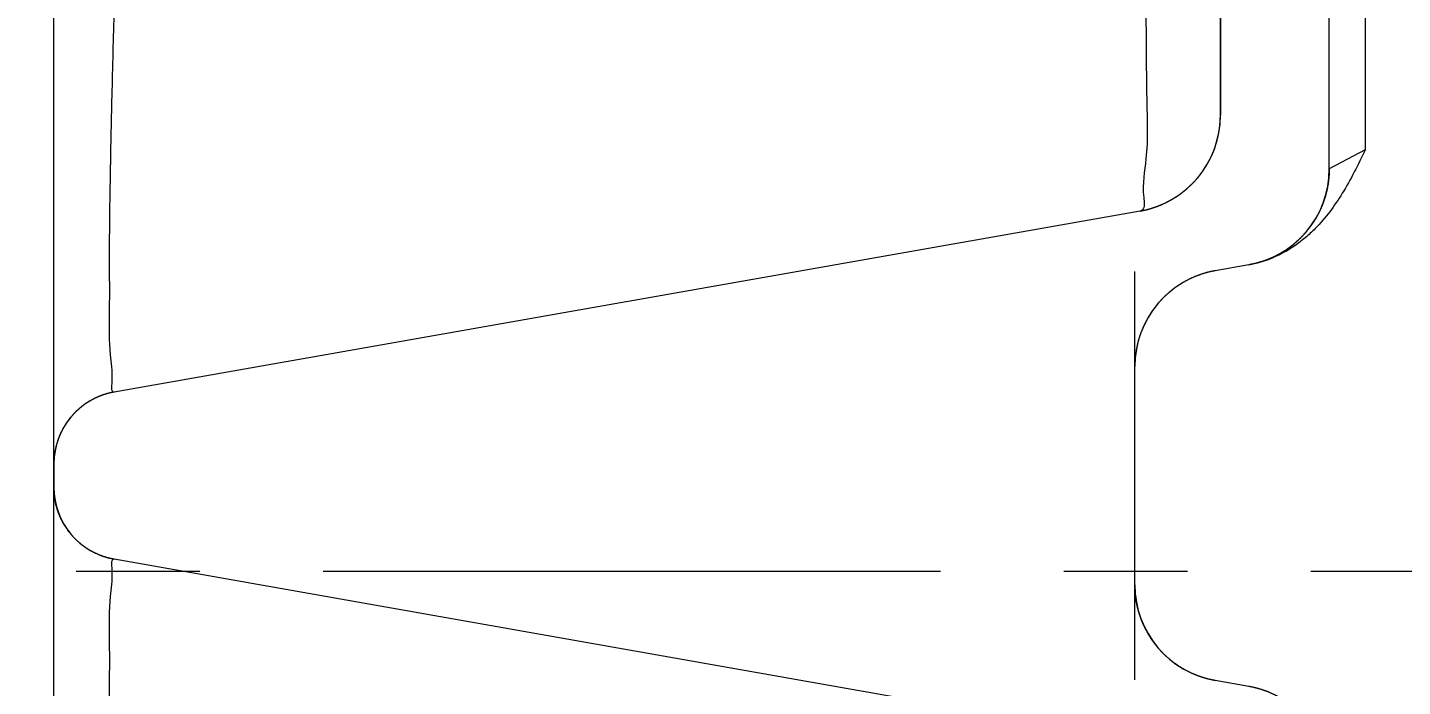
# Model space of a CAD drawing. Header units: millimetres. Extents: x 5536 to 6151, y 463 to 893.
# Drawn here: x 5579.59 to 5593.74, y 643.29 to 650.07 of the extents above; entities that cross this region are included whole.
import ezdxf

# ---------------------------------------------------------------- set-up
doc = ezdxf.new("R2010")
doc.units = ezdxf.units.MM
doc.header["$LTSCALE"] = 0.2
doc.linetypes.add('CENTER', pattern=[50.8, 31.75, -6.35, 6.35, -6.35])
doc.layers.get('0').update_dxf_attribs({"lineweight": 18})
doc.layers.add('poumianxian', color=2, linetype='Continuous', lineweight=18)
doc.layers.add('图层1', color=1, linetype='CENTER', lineweight=18)
doc.styles.add('標準', font='', dxfattribs={"width": 0.667})
doc.styles.get('標準').set_extended_font_data('pmingliu')
doc.dimstyles.new('11111111111', dxfattribs={"dimtxt": 4.5, "dimasz": 4.5, "dimexe": 1.25, "dimexo": 0.625, "dimtad": 1, "dimtoh": 1, "dimdsep": 46, "dimtxsty": '標準', "dimblk": '_CAXARROW', "dimcen": 0, "dimdle": 9, "dimclrd": 6, "dimclre": 6, "dimclrt": 2, "dimadec": 0, "dimazin": 0, "dimtfac": 0.707107, "dimtofl": 0, "dimtmove": 2, "dimatfit": 3, "dimfxl": 0, "dimfrac": 2, "dimtolj": 1, "dimarcsym": 0})

# ---------------------------------------------------------------- blocks, each defined once
blk = doc.blocks.new('*X35')
at = {"layer": 'poumianxian'}
for points in [[(5572.05, 738.488), (5573.55, 738.488), (5572.8, 742.988)], [(5572.05, 648.974), (5573.55, 648.974), (5572.8, 644.474)]]:
    blk.add_hatch(color=6, dxfattribs=at).paths.add_polyline_path(points, flags=0)
at = {"layer": 'poumianxian', "color": 6, "lineweight": -2}
for p, q in [((5585.032, 742.988), (5571.55, 742.988)), ((5572.8, 738.488), (5572.8, 648.974)), ((5572.424, 644.474), (5574.05, 644.474))]:
    blk.add_line(p, q, dxfattribs=at)
at = {"layer": 'poumianxian', "color": 2, "insert": (5569.532, 693.731), "char_height": 4.5, "width": 49.6328, "attachment_point": 5, "rotation": 90, "style": '標準'}
blk.add_mtext('\\T1.004;98.51%%P0.3', dxfattribs=at)
blk = doc.blocks.new('_CAXARROW')
blk.add_hatch(color=0).paths.add_polyline_path([(0, 0), (-1, 0.125), (-1, -0.125)], flags=0)

msp = doc.modelspace()

# ---------------------------------------------------------------- linework, layer by layer
for p, q in [((5579.863, 645.581), (5579.863, 721.361)), ((5592.983, 648.613), (5592.983, 656.19)), ((5591.863, 649.165), (5591.863, 652.584)), ((5591.863, 652.584), (5591.863, 649.165)), ((5591.863, 649.165), (5591.863, 652.584)), ((5592.983, 648.613), (5592.983, 652.527)), ((5593.353, 652.6), (5593.353, 648.809)), ((5593.353, 648.809), (5592.983, 648.613)), ((5591.036, 648.181), (5580.482, 646.32)), ((5591.036, 648.181), (5580.482, 646.32)), ((5592.156, 647.628), (5591.809, 647.567)), ((5592.156, 647.628), (5591.809, 647.567)), ((5590.983, 643.362), (5590.983, 647.558)), ((5590.983, 644.339), (5590.983, 646.582)), ((5579.863, 645.34), (5579.863, 645.581)), ((5579.863, 645.581), (5579.863, 645.34)), ((5579.863, 570.096), (5579.863, 645.34)), ((5591.036, 642.74), (5580.482, 644.601)), ((5591.036, 642.74), (5580.482, 644.601)), ((5592.156, 643.293), (5591.809, 643.354)), ((5592.156, 643.293), (5591.809, 643.354))]:
    msp.add_line(p, q)
for centre, radius, start, end in [((5590.863, 649.165), 1, 280, 360), ((5590.863, 649.165), 1, 280, 360), ((5591.983, 648.613), 1, 280, 360), ((5591.983, 646.582), 1, 100.0002, 180), ((5580.613, 645.581), 0.75, 100, 180), ((5580.613, 645.581), 0.75, 100, 180), ((5580.613, 645.34), 0.75, 180, 260), ((5580.613, 645.34), 0.75, 179.9911, 259.9985), ((5591.983, 644.339), 1, 179.9997, 259.9999)]:
    msp.add_arc(centre, radius, start, end)
for points, knots in [([(5591.036, 652.12), (5591.051, 651.779), (5591.074, 651.123), (5591.101, 650.193), (5591.098, 649.407), (5591.124, 648.781), (5591.049, 648.428), (5591.089, 648.22), (5591.057, 648.191)], [0, 0, 0, 0, 21923.670356, 42198.634261, 59533.574441, 72861.440939, 81342.282457, 84163.38368, 84163.38368, 84163.38368, 84163.38368]), ([(5580.482, 650.259), (5580.473, 649.961), (5580.457, 649.383), (5580.441, 648.559), (5580.429, 647.82), (5580.436, 647.23), (5580.425, 646.73), (5580.47, 646.528), (5580.45, 646.314), (5580.482, 646.32)], [0, 0, 0, 0, 22027.86725, 42672.180124, 60968.735327, 76157.662037, 87559.895249, 94664.963089, 97067.768588, 97067.768588, 97067.768588, 97067.768588]), ([(5591.036, 648.181), (5591.04, 648.181), (5591.046, 648.182), (5591.056, 648.184), (5591.066, 648.186), (5591.076, 648.188), (5591.086, 648.191), (5591.096, 648.193), (5591.106, 648.195), (5591.116, 648.198), (5591.126, 648.201), (5591.136, 648.203), (5591.146, 648.206), (5591.156, 648.209), (5591.166, 648.213), (5591.176, 648.216), (5591.186, 648.219), (5591.196, 648.223), (5591.206, 648.226), (5591.216, 648.23), (5591.226, 648.234), (5591.236, 648.238), (5591.246, 648.242), (5591.256, 648.246), (5591.265, 648.25), (5591.275, 648.255), (5591.285, 648.259), (5591.295, 648.264), (5591.305, 648.268), (5591.314, 648.273), (5591.324, 648.278), (5591.334, 648.283), (5591.344, 648.289), (5591.353, 648.294), (5591.363, 648.299), (5591.372, 648.305), (5591.382, 648.311), (5591.391, 648.317), (5591.401, 648.322), (5591.41, 648.328), (5591.419, 648.335), (5591.428, 648.341), (5591.438, 648.347), (5591.447, 648.354), (5591.456, 648.36), (5591.465, 648.367), (5591.474, 648.374), (5591.483, 648.381), (5591.491, 648.388), (5591.5, 648.395), (5591.509, 648.402), (5591.517, 648.41), (5591.526, 648.417), (5591.534, 648.425), (5591.543, 648.432), (5591.551, 648.44), (5591.559, 648.448), (5591.567, 648.456), (5591.575, 648.464), (5591.583, 648.472), (5591.591, 648.48), (5591.599, 648.488), (5591.606, 648.497), (5591.614, 648.505), (5591.621, 648.514), (5591.629, 648.523), (5591.636, 648.531), (5591.643, 648.54), (5591.65, 648.549), (5591.657, 648.558), (5591.664, 648.567), (5591.671, 648.576), (5591.677, 648.586), (5591.684, 648.595), (5591.69, 648.604), (5591.697, 648.614), (5591.703, 648.623), (5591.709, 648.633), (5591.715, 648.642), (5591.721, 648.652), (5591.727, 648.662), (5591.732, 648.671), (5591.738, 648.681), (5591.743, 648.691), (5591.748, 648.701), (5591.754, 648.711), (5591.759, 648.721), (5591.763, 648.731), (5591.768, 648.741), (5591.773, 648.751), (5591.778, 648.762), (5591.782, 648.772), (5591.786, 648.782), (5591.79, 648.792), (5591.795, 648.803), (5591.799, 648.813), (5591.802, 648.823), (5591.806, 648.834), (5591.81, 648.844), (5591.813, 648.855), (5591.816, 648.865), (5591.82, 648.875), (5591.823, 648.886), (5591.826, 648.896), (5591.829, 648.907), (5591.831, 648.917), (5591.834, 648.928), (5591.837, 648.938), (5591.839, 648.949), (5591.841, 648.959), (5591.843, 648.97), (5591.845, 648.98), (5591.847, 648.991), (5591.849, 649.001), (5591.851, 649.011), (5591.852, 649.022), (5591.854, 649.032), (5591.855, 649.043), (5591.856, 649.053), (5591.857, 649.063), (5591.858, 649.074), (5591.859, 649.084), (5591.86, 649.094), (5591.861, 649.105), (5591.861, 649.115), (5591.862, 649.125), (5591.862, 649.135), (5591.862, 649.145), (5591.863, 649.155), (5591.863, 649.162), (5591.863, 649.165)], [0, 0, 0, 0, 11845.726758, 23734.310967, 35665.376299, 47638.535027, 59653.387724, 71709.523667, 83806.52057, 95943.944667, 108121.35075, 120338.282093, 132594.270401, 144888.836175, 157221.488046, 169591.723602, 181999.028975, 194442.878988, 206922.737041, 219438.055609, 231988.275711, 244572.827571, 257191.130447, 269842.592557, 282526.611384, 295242.573926, 307989.856306, 320767.824612, 333575.834419, 346413.231171, 359279.350408, 372173.517753, 385095.049082, 398043.250973, 411017.420478, 424016.84574, 437040.805783, 450088.570928, 463159.403165, 476252.556062, 489367.274891, 502502.797438, 515658.353732, 528833.166381, 542026.451003, 555237.41649, 568465.264885, 581709.192083, 594968.387807, 608242.036401, 621529.316347, 634829.401165, 648141.459472, 661464.655317, 674798.148647, 688141.095216, 701492.647389, 714851.953868, 728218.160887, 741590.41157, 754967.84693, 768349.605981, 781734.825957, 795122.642727, 808512.19138, 821902.606112, 835293.02081, 848682.569439, 862070.386335, 875455.606304, 888837.365212, 902214.800614, 915587.051389, 928953.258348, 942312.564941, 955664.116999, 969007.063576, 982340.556877, 995663.752829, 1008975.81105, 1022275.895893, 1035563.175833, 1048836.824357, 1062096.020208, 1075339.947399, 1088567.795705, 1101778.76119, 1114972.045794, 1128146.858532, 1141302.414769, 1154437.937309, 1167552.656186, 1180645.809044, 1193716.64132, 1206764.406518, 1219788.366567, 1232787.791714, 1245761.961284, 1258710.163191, 1271631.694524, 1284525.861829, 1297391.98103, 1310229.37783, 1323037.387578, 1335815.355921, 1348562.638309, 1361278.600888, 1373962.619675, 1386614.081772, 1399232.384659, 1411816.936583, 1424367.156668, 1436882.475142, 1449362.333278, 1461806.183246, 1474213.488567, 1486583.724201, 1498916.37607, 1511210.94177, 1523466.930136, 1535683.861542, 1547861.267629, 1559998.691731, 1572095.688595, 1584151.824527, 1596166.677146, 1608139.835897, 1620070.901336, 1631959.48557, 1643805.212196, 1643805.212196, 1643805.212196, 1643805.212196]), ([(5592.983, 648.613), (5592.983, 648.61), (5592.983, 648.603), (5592.982, 648.593), (5592.982, 648.583), (5592.982, 648.572), (5592.981, 648.562), (5592.981, 648.552), (5592.98, 648.542), (5592.979, 648.532), (5592.978, 648.521), (5592.977, 648.511), (5592.976, 648.501), (5592.975, 648.49), (5592.974, 648.48), (5592.972, 648.469), (5592.971, 648.459), (5592.969, 648.449), (5592.967, 648.438), (5592.965, 648.428), (5592.963, 648.417), (5592.961, 648.407), (5592.959, 648.396), (5592.957, 648.386), (5592.954, 648.375), (5592.951, 648.365), (5592.949, 648.354), (5592.946, 648.344), (5592.943, 648.333), (5592.94, 648.323), (5592.936, 648.312), (5592.933, 648.302), (5592.93, 648.292), (5592.926, 648.281), (5592.922, 648.271), (5592.919, 648.26), (5592.915, 648.25), (5592.91, 648.24), (5592.906, 648.23), (5592.902, 648.219), (5592.898, 648.209), (5592.893, 648.199), (5592.888, 648.189), (5592.883, 648.179), (5592.879, 648.169), (5592.874, 648.159), (5592.868, 648.149), (5592.863, 648.139), (5592.858, 648.129), (5592.852, 648.119), (5592.847, 648.109), (5592.841, 648.099), (5592.835, 648.09), (5592.829, 648.08), (5592.823, 648.071), (5592.817, 648.061), (5592.81, 648.052), (5592.804, 648.042), (5592.797, 648.033), (5592.791, 648.024), (5592.784, 648.015), (5592.777, 648.006), (5592.77, 647.997), (5592.763, 647.988), (5592.756, 647.979), (5592.749, 647.97), (5592.741, 647.961), (5592.734, 647.953), (5592.726, 647.944), (5592.719, 647.936), (5592.711, 647.928), (5592.703, 647.919), (5592.695, 647.911), (5592.687, 647.903), (5592.679, 647.895), (5592.671, 647.887), (5592.663, 647.88), (5592.654, 647.872), (5592.646, 647.864), (5592.637, 647.857), (5592.629, 647.85), (5592.62, 647.842), (5592.611, 647.835), (5592.603, 647.828), (5592.594, 647.821), (5592.585, 647.815), (5592.576, 647.808), (5592.567, 647.801), (5592.558, 647.795), (5592.548, 647.788), (5592.539, 647.782), (5592.53, 647.776), (5592.521, 647.77), (5592.511, 647.764), (5592.502, 647.758), (5592.492, 647.753), (5592.483, 647.747), (5592.473, 647.741), (5592.464, 647.736), (5592.454, 647.731), (5592.444, 647.726), (5592.434, 647.721), (5592.425, 647.716), (5592.415, 647.711), (5592.405, 647.707), (5592.395, 647.702), (5592.385, 647.698), (5592.376, 647.693), (5592.366, 647.689), (5592.356, 647.685), (5592.346, 647.681), (5592.336, 647.677), (5592.326, 647.674), (5592.316, 647.67), (5592.306, 647.667), (5592.296, 647.663), (5592.286, 647.66), (5592.276, 647.657), (5592.266, 647.654), (5592.256, 647.651), (5592.246, 647.648), (5592.236, 647.646), (5592.226, 647.643), (5592.216, 647.641), (5592.206, 647.638), (5592.196, 647.636), (5592.186, 647.634), (5592.176, 647.632), (5592.166, 647.63), (5592.16, 647.629), (5592.156, 647.628)], [0, 0, 0, 0, 11848.96181, 23740.793052, 35675.116865, 47651.545604, 59669.679599, 71729.108181, 83829.408853, 95970.147806, 108150.879781, 120371.147635, 132630.483233, 144928.4067, 157264.426738, 169638.040806, 182048.734685, 194495.983191, 206979.249699, 219497.986231, 232051.633905, 244639.622795, 257261.371865, 269916.2892, 282603.772119, 295323.207553, 308073.971351, 320855.429484, 333666.937224, 346507.840046, 359377.473111, 372275.16194, 385200.222272, 398151.960461, 411129.673403, 424132.648823, 437160.165954, 450211.494517, 463285.896566, 476382.625294, 489500.92593, 502640.035912, 515799.185061, 528977.595971, 542174.48379, 555389.057321, 568620.518284, 581868.062522, 595130.879591, 608408.153279, 621699.062107, 635002.779335, 648318.47321, 661645.307858, 674982.44267, 688329.033336, 701684.231836, 715047.186988, 728417.044389, 741792.947259, 755174.036171, 768559.449769, 781948.325375, 795339.798614, 808733.004063, 822127.075815, 835521.147602, 848914.353072, 862305.826187, 875694.701801, 889080.115542, 902461.204498, 915837.10719, 929206.964653, 942569.919691, 955925.118304, 969271.708964, 982608.843803, 995935.678345, 1009251.372305, 1022555.089508, 1035845.998342, 1049123.272101, 1062386.089042, 1075633.633288, 1088865.094339, 1102079.667872, 1115276.55571, 1128454.966531, 1141614.115737, 1154753.225725, 1167871.526314, 1180968.25508, 1194042.65709, 1207093.98571, 1220121.502726, 1233124.478259, 1246102.191197, 1259053.929312, 1271978.989639, 1284876.678509, 1297746.31161, 1310587.214382, 1323398.722183, 1336180.180278, 1348930.944068, 1361650.379465, 1374337.862423, 1386992.779818, 1399614.528833, 1412202.517659, 1424756.16535, 1437274.901975, 1449758.168401, 1462205.416952, 1474616.110882, 1486989.724872, 1499325.744948, 1511623.668455, 1523883.003995, 1536103.271903, 1548284.003756, 1560424.742704, 1572525.043416, 1584584.472008, 1596602.606081, 1608579.034796, 1620513.35862, 1632405.18972, 1644254.151663, 1644254.151663, 1644254.151663, 1644254.151663]), ([(5593.116, 648.363), (5593.036, 648.233), (5592.917, 648.071), (5592.771, 647.936), (5592.735, 647.905)], [0, 0, 0, 0, 25232.193361, 33068.444098, 33068.444098, 33068.444098, 33068.444098]), ([(5592.735, 647.905), (5592.666, 647.847), (5592.491, 647.725), (5592.287, 647.651), (5592.165, 647.63)], [0, 0, 0, 0, 13931.054876, 33067.121793, 33067.121793, 33067.121793, 33067.121793]), ([(5591.809, 647.567), (5591.806, 647.566), (5591.799, 647.565), (5591.789, 647.563), (5591.779, 647.561), (5591.769, 647.559), (5591.759, 647.557), (5591.749, 647.555), (5591.739, 647.552), (5591.729, 647.55), (5591.719, 647.547), (5591.709, 647.544), (5591.699, 647.541), (5591.689, 647.538), (5591.679, 647.535), (5591.669, 647.532), (5591.659, 647.528), (5591.649, 647.525), (5591.639, 647.521), (5591.63, 647.518), (5591.62, 647.514), (5591.61, 647.51), (5591.6, 647.506), (5591.59, 647.502), (5591.58, 647.497), (5591.57, 647.493), (5591.56, 647.488), (5591.55, 647.484), (5591.541, 647.479), (5591.531, 647.474), (5591.521, 647.469), (5591.511, 647.464), (5591.502, 647.459), (5591.492, 647.454), (5591.483, 647.448), (5591.473, 647.443), (5591.464, 647.437), (5591.454, 647.431), (5591.445, 647.425), (5591.435, 647.419), (5591.426, 647.413), (5591.417, 647.407), (5591.408, 647.4), (5591.399, 647.394), (5591.39, 647.387), (5591.381, 647.381), (5591.372, 647.374), (5591.363, 647.367), (5591.354, 647.36), (5591.345, 647.353), (5591.337, 647.345), (5591.328, 647.338), (5591.319, 647.331), (5591.311, 647.323), (5591.303, 647.315), (5591.294, 647.308), (5591.286, 647.3), (5591.278, 647.292), (5591.27, 647.284), (5591.262, 647.276), (5591.254, 647.267), (5591.247, 647.259), (5591.239, 647.251), (5591.231, 647.242), (5591.224, 647.234), (5591.217, 647.225), (5591.209, 647.216), (5591.202, 647.207), (5591.195, 647.198), (5591.188, 647.189), (5591.181, 647.18), (5591.175, 647.171), (5591.168, 647.162), (5591.161, 647.153), (5591.155, 647.143), (5591.149, 647.134), (5591.142, 647.124), (5591.136, 647.115), (5591.13, 647.105), (5591.125, 647.096), (5591.119, 647.086), (5591.113, 647.076), (5591.108, 647.066), (5591.102, 647.056), (5591.097, 647.046), (5591.092, 647.036), (5591.087, 647.026), (5591.082, 647.016), (5591.077, 647.006), (5591.072, 646.996), (5591.068, 646.986), (5591.063, 646.976), (5591.059, 646.965), (5591.055, 646.955), (5591.051, 646.945), (5591.047, 646.935), (5591.043, 646.924), (5591.039, 646.914), (5591.036, 646.903), (5591.032, 646.893), (5591.029, 646.883), (5591.026, 646.872), (5591.023, 646.862), (5591.02, 646.851), (5591.017, 646.841), (5591.014, 646.83), (5591.011, 646.82), (5591.009, 646.809), (5591.006, 646.799), (5591.004, 646.788), (5591.002, 646.778), (5591, 646.767), (5590.998, 646.757), (5590.996, 646.747), (5590.995, 646.736), (5590.993, 646.726), (5590.992, 646.715), (5590.99, 646.705), (5590.989, 646.694), (5590.988, 646.684), (5590.987, 646.674), (5590.986, 646.664), (5590.985, 646.653), (5590.985, 646.643), (5590.984, 646.633), (5590.983, 646.623), (5590.983, 646.612), (5590.983, 646.602), (5590.983, 646.592), (5590.983, 646.585), (5590.983, 646.582)], [0, 0, 0, 0, 11846.521227, 23735.902897, 35667.768654, 47641.730489, 59657.389142, 71714.333669, 83812.142011, 95950.38026, 108128.603289, 120346.354004, 132603.16453, 144898.554848, 157232.034001, 169603.099438, 182011.237065, 194455.921744, 206936.616847, 219452.774915, 232003.836859, 244589.232972, 257208.38221, 269860.69289, 282545.562532, 295262.378033, 308010.51558, 320789.341003, 333598.209943, 346436.467799, 359303.450066, 372198.482164, 385120.880297, 398069.950667, 411044.990509, 424045.287743, 437070.121404, 450118.761866, 463190.470864, 476284.501922, 489400.100457, 502536.504136, 515692.942846, 528868.639234, 542062.808925, 555274.660576, 568503.396265, 581748.211743, 595008.296956, 608282.835827, 621571.007054, 634871.984013, 648184.935261, 661509.024884, 674843.412509, 688187.254094, 701539.701777, 714899.904535, 728267.008046, 741640.155707, 755018.488482, 768401.145071, 781787.262978, 795175.977773, 808566.424567, 821957.737422, 835349.050393, 848739.49709, 862128.211917, 875514.329831, 888896.986428, 902275.319159, 915648.466846, 929015.570448, 942375.773056, 955728.220805, 969072.062333, 982406.450078, 995730.539558, 1009043.490883, 1022344.467807, 1035632.639029, 1048907.177919, 1062167.263168, 1075412.078628, 1088640.814387, 1101852.66593, 1115046.835615, 1128222.53209, 1141378.970773, 1154515.374413, 1167630.97295, 1180725.004114, 1193796.712998, 1206845.353455, 1219870.18719, 1232870.48435, 1245845.524198, 1258794.594603, 1271716.992684, 1284612.024825, 1297479.007134, 1310317.264925, 1323126.133919, 1335904.95938, 1348653.096857, 1361369.912395, 1374054.781971, 1386707.092699, 1399326.242018, 1411911.638062, 1424462.700011, 1436978.857984, 1449459.553242, 1461904.237897, 1474312.375472, 1486683.440874, 1499016.920004, 1511312.310396, 1523569.120854, 1535786.871639, 1547965.09456, 1560103.332921, 1572201.141225, 1584258.085862, 1596273.744406, 1608247.706293, 1620179.571921, 1632068.953615, 1643915.474943, 1643915.474943, 1643915.474943, 1643915.474943]), ([(5580.482, 646.32), (5580.48, 646.319), (5580.475, 646.318), (5580.468, 646.317), (5580.46, 646.315), (5580.453, 646.314), (5580.445, 646.312), (5580.438, 646.31), (5580.43, 646.309), (5580.423, 646.307), (5580.415, 646.305), (5580.408, 646.303), (5580.4, 646.3), (5580.393, 646.298), (5580.385, 646.296), (5580.378, 646.293), (5580.37, 646.291), (5580.363, 646.288), (5580.355, 646.286), (5580.348, 646.283), (5580.34, 646.28), (5580.333, 646.277), (5580.325, 646.274), (5580.318, 646.271), (5580.311, 646.268), (5580.303, 646.264), (5580.296, 646.261), (5580.288, 646.257), (5580.281, 646.254), (5580.274, 646.25), (5580.267, 646.246), (5580.259, 646.243), (5580.252, 646.239), (5580.245, 646.235), (5580.238, 646.231), (5580.23, 646.226), (5580.223, 646.222), (5580.216, 646.218), (5580.209, 646.213), (5580.202, 646.209), (5580.195, 646.204), (5580.188, 646.2), (5580.181, 646.195), (5580.175, 646.19), (5580.168, 646.185), (5580.161, 646.18), (5580.154, 646.175), (5580.148, 646.17), (5580.141, 646.164), (5580.135, 646.159), (5580.128, 646.154), (5580.122, 646.148), (5580.115, 646.142), (5580.109, 646.137), (5580.103, 646.131), (5580.096, 646.125), (5580.09, 646.119), (5580.084, 646.113), (5580.078, 646.107), (5580.072, 646.101), (5580.066, 646.095), (5580.061, 646.089), (5580.055, 646.083), (5580.049, 646.076), (5580.044, 646.07), (5580.038, 646.063), (5580.033, 646.057), (5580.027, 646.05), (5580.022, 646.043), (5580.017, 646.037), (5580.012, 646.03), (5580.007, 646.023), (5580.002, 646.016), (5579.997, 646.009), (5579.992, 646.002), (5579.987, 645.995), (5579.983, 645.988), (5579.978, 645.981), (5579.973, 645.973), (5579.969, 645.966), (5579.965, 645.959), (5579.961, 645.952), (5579.956, 645.944), (5579.952, 645.937), (5579.948, 645.929), (5579.945, 645.922), (5579.941, 645.914), (5579.937, 645.907), (5579.933, 645.899), (5579.93, 645.892), (5579.927, 645.884), (5579.923, 645.876), (5579.92, 645.869), (5579.917, 645.861), (5579.914, 645.853), (5579.911, 645.845), (5579.908, 645.838), (5579.905, 645.83), (5579.902, 645.822), (5579.9, 645.814), (5579.897, 645.806), (5579.895, 645.799), (5579.893, 645.791), (5579.89, 645.783), (5579.888, 645.775), (5579.886, 645.767), (5579.884, 645.759), (5579.882, 645.752), (5579.88, 645.744), (5579.879, 645.736), (5579.877, 645.728), (5579.876, 645.72), (5579.874, 645.712), (5579.873, 645.704), (5579.872, 645.697), (5579.87, 645.689), (5579.869, 645.681), (5579.868, 645.673), (5579.867, 645.665), (5579.867, 645.658), (5579.866, 645.65), (5579.865, 645.642), (5579.865, 645.634), (5579.864, 645.627), (5579.864, 645.619), (5579.863, 645.611), (5579.863, 645.604), (5579.863, 645.596), (5579.863, 645.589), (5579.863, 645.584), (5579.863, 645.581)], [0, 0, 0, 0, 11822.799657, 23688.373855, 35596.347071, 47546.332141, 59537.930309, 71570.732066, 83644.315554, 95758.248049, 107912.085212, 120105.371059, 132337.638373, 144608.408215, 156917.190667, 169263.484034, 181646.775571, 194066.540741, 206522.244561, 219013.340097, 231539.269645, 244099.464449, 256693.344947, 269320.320587, 281979.790013, 294671.141076, 307393.751593, 320146.988615, 332930.208819, 345742.759229, 358583.97653, 371453.187484, 384349.709558, 397272.850611, 410221.909168, 423196.174343, 436194.926962, 449217.438682, 462262.97267, 475330.78416, 488420.119897, 501530.219042, 514660.313138, 527809.626404, 540977.375869, 554162.771911, 567365.018277, 580583.312202, 593816.84519, 607064.803039, 620326.365853, 633600.708831, 646887.001986, 660184.411285, 673492.098032, 686809.219692, 700134.930412, 713468.380292, 726808.717522, 740155.086634, 753506.63039, 766862.489474, 780221.802771, 793583.707873, 806947.34145, 820311.839482, 833676.337479, 847039.971015, 860401.876145, 873761.189474, 887117.048447, 900468.592346, 913814.961428, 927155.298417, 940488.748539, 953814.459111, 967131.580802, 980439.267579, 993736.676855, 1007022.970155, 1020297.313103, 1033558.875804, 1046806.833657, 1060040.366734, 1073258.660686, 1086460.907015, 1099646.302918, 1112814.052544, 1125963.365689, 1139093.459798, 1152203.55898, 1165292.894755, 1178360.706146, 1191406.240244, 1204428.751926, 1217427.504465, 1230401.769782, 1243350.828279, 1256273.969311, 1269170.491403, 1282039.70239, 1294880.919637, 1307693.469952, 1320476.690349, 1333229.92736, 1345952.537766, 1358643.888963, 1371303.358222, 1383930.333842, 1396524.214371, 1409084.409214, 1421610.338905, 1434101.434336, 1446557.138126, 1458976.903291, 1471360.194858, 1483706.488223, 1496015.270598, 1508286.040516, 1520518.307915, 1532711.593676, 1544865.430824, 1556979.363239, 1569052.946783, 1581085.748492, 1593077.346854, 1605027.331777, 1616935.30509, 1628800.879267, 1640623.678979, 1640623.678979, 1640623.678979, 1640623.678979]), ([(5580.482, 644.601), (5580.48, 644.602), (5580.475, 644.602), (5580.468, 644.604), (5580.46, 644.605), (5580.453, 644.607), (5580.445, 644.609), (5580.438, 644.61), (5580.43, 644.612), (5580.423, 644.614), (5580.415, 644.616), (5580.408, 644.618), (5580.4, 644.62), (5580.393, 644.623), (5580.385, 644.625), (5580.378, 644.627), (5580.37, 644.63), (5580.363, 644.633), (5580.355, 644.635), (5580.348, 644.638), (5580.34, 644.641), (5580.333, 644.644), (5580.325, 644.647), (5580.318, 644.65), (5580.311, 644.653), (5580.303, 644.657), (5580.296, 644.66), (5580.288, 644.663), (5580.281, 644.667), (5580.274, 644.671), (5580.267, 644.674), (5580.259, 644.678), (5580.252, 644.682), (5580.245, 644.686), (5580.238, 644.69), (5580.23, 644.694), (5580.223, 644.699), (5580.216, 644.703), (5580.209, 644.707), (5580.202, 644.712), (5580.195, 644.717), (5580.188, 644.721), (5580.181, 644.726), (5580.175, 644.731), (5580.168, 644.736), (5580.161, 644.741), (5580.154, 644.746), (5580.148, 644.751), (5580.141, 644.757), (5580.135, 644.762), (5580.128, 644.767), (5580.122, 644.773), (5580.115, 644.778), (5580.109, 644.784), (5580.103, 644.79), (5580.096, 644.796), (5580.09, 644.802), (5580.084, 644.807), (5580.078, 644.814), (5580.072, 644.82), (5580.066, 644.826), (5580.061, 644.832), (5580.055, 644.838), (5580.049, 644.845), (5580.044, 644.851), (5580.038, 644.858), (5580.033, 644.864), (5580.027, 644.871), (5580.022, 644.878), (5580.017, 644.884), (5580.012, 644.891), (5580.007, 644.898), (5580.002, 644.905), (5579.997, 644.912), (5579.992, 644.919), (5579.987, 644.926), (5579.983, 644.933), (5579.978, 644.94), (5579.973, 644.947), (5579.969, 644.955), (5579.965, 644.962), (5579.961, 644.969), (5579.956, 644.977), (5579.952, 644.984), (5579.948, 644.992), (5579.945, 644.999), (5579.941, 645.007), (5579.937, 645.014), (5579.933, 645.022), (5579.93, 645.029), (5579.927, 645.037), (5579.923, 645.045), (5579.92, 645.052), (5579.917, 645.06), (5579.914, 645.068), (5579.911, 645.075), (5579.908, 645.083), (5579.905, 645.091), (5579.902, 645.099), (5579.9, 645.107), (5579.897, 645.114), (5579.895, 645.122), (5579.893, 645.13), (5579.89, 645.138), (5579.888, 645.146), (5579.886, 645.154), (5579.884, 645.161), (5579.882, 645.169), (5579.88, 645.177), (5579.879, 645.185), (5579.877, 645.193), (5579.876, 645.201), (5579.874, 645.209), (5579.873, 645.216), (5579.872, 645.224), (5579.87, 645.232), (5579.869, 645.24), (5579.868, 645.248), (5579.867, 645.255), (5579.867, 645.263), (5579.866, 645.271), (5579.865, 645.279), (5579.865, 645.286), (5579.864, 645.294), (5579.864, 645.302), (5579.863, 645.309), (5579.863, 645.317), (5579.863, 645.325), (5579.863, 645.332), (5579.863, 645.337), (5579.863, 645.34)], [0, 0, 0, 0, 11824.029986, 23690.838963, 35600.051372, 47551.280005, 59544.126101, 71578.180004, 83653.019918, 95768.213038, 107923.314979, 120117.869751, 132351.40996, 144623.456748, 156933.520148, 169281.09832, 181665.678462, 194086.736135, 206543.736094, 219036.131504, 231563.36455, 244124.866419, 256720.057487, 269348.347201, 282009.133961, 294701.805801, 307425.74022, 320180.304395, 332964.85494, 345778.738676, 358621.292287, 371491.842389, 384389.706603, 397314.192491, 410264.5985, 423240.213831, 436240.319152, 449264.18613, 462311.077689, 475380.249068, 488470.946933, 501582.410369, 514713.870836, 527864.552381, 541033.672136, 554220.440398, 567424.060548, 580643.730022, 593878.640242, 607127.976627, 620390.919594, 633666.643852, 646954.319736, 660253.112712, 673562.184312, 686880.691912, 700207.78925, 713542.626773, 726884.352143, 740232.11013, 753585.043416, 766942.29225, 780302.995771, 793666.291368, 807031.315618, 820397.204414, 833763.093174, 847128.117384, 860491.41313, 873852.116559, 887209.365398, 900562.298713, 913910.056672, 927251.782039, 940586.619563, 953913.716994, 967232.224519, 980541.296147, 993840.089072, 1007127.764996, 1020403.489326, 1033666.432216, 1046915.768705, 1060150.678778, 1073370.348281, 1086573.968488, 1099760.736656, 1112929.856432, 1126080.538088, 1139211.998567, 1152323.462039, 1165414.159801, 1178483.331225, 1191530.222895, 1204554.089607, 1217554.194994, 1230529.810319, 1243480.216346, 1256404.702214, 1269302.56637, 1282173.116727, 1295015.670284, 1307829.553924, 1320614.104446, 1333368.668608, 1346092.603134, 1358785.27489, 1371446.061698, 1384074.351332, 1396669.542278, 1409231.044341, 1421758.277376, 1434250.672835, 1446707.672661, 1459128.730433, 1471513.310498, 1483860.88867, 1496170.952103, 1508442.998965, 1520676.539148, 1532871.093792, 1545026.195716, 1557141.388914, 1569216.228884, 1581250.282617, 1593243.128873, 1605194.357518, 1617103.569866, 1628970.378821, 1640794.408863, 1640794.408863, 1640794.408863, 1640794.408863]), ([(5580.482, 644.601), (5580.45, 644.607), (5580.47, 644.393), (5580.425, 644.19), (5580.436, 643.689), (5580.429, 643.099), (5580.441, 642.359), (5580.457, 641.536), (5580.473, 640.959), (5580.482, 640.662)], [0, 0, 0, 0, 2421.588037, 9533.620389, 20961.651542, 36169.002028, 54467.861096, 75160.594926, 97111.006051, 97111.006051, 97111.006051, 97111.006051]), ([(5591.809, 643.354), (5591.806, 643.355), (5591.799, 643.356), (5591.789, 643.358), (5591.779, 643.36), (5591.769, 643.362), (5591.759, 643.364), (5591.749, 643.366), (5591.739, 643.369), (5591.729, 643.371), (5591.719, 643.374), (5591.709, 643.377), (5591.699, 643.38), (5591.689, 643.383), (5591.679, 643.386), (5591.669, 643.389), (5591.659, 643.392), (5591.649, 643.396), (5591.639, 643.399), (5591.63, 643.403), (5591.62, 643.407), (5591.61, 643.411), (5591.6, 643.415), (5591.59, 643.419), (5591.58, 643.423), (5591.57, 643.428), (5591.56, 643.432), (5591.55, 643.437), (5591.541, 643.442), (5591.531, 643.447), (5591.521, 643.452), (5591.511, 643.457), (5591.502, 643.462), (5591.492, 643.467), (5591.483, 643.473), (5591.473, 643.478), (5591.464, 643.484), (5591.454, 643.49), (5591.445, 643.496), (5591.435, 643.502), (5591.426, 643.508), (5591.417, 643.514), (5591.408, 643.521), (5591.399, 643.527), (5591.39, 643.534), (5591.381, 643.54), (5591.372, 643.547), (5591.363, 643.554), (5591.354, 643.561), (5591.345, 643.568), (5591.337, 643.576), (5591.328, 643.583), (5591.319, 643.59), (5591.311, 643.598), (5591.303, 643.606), (5591.294, 643.613), (5591.286, 643.621), (5591.278, 643.629), (5591.27, 643.637), (5591.262, 643.645), (5591.254, 643.653), (5591.247, 643.662), (5591.239, 643.67), (5591.231, 643.679), (5591.224, 643.687), (5591.217, 643.696), (5591.209, 643.705), (5591.202, 643.714), (5591.195, 643.722), (5591.188, 643.731), (5591.181, 643.741), (5591.175, 643.75), (5591.168, 643.759), (5591.161, 643.768), (5591.155, 643.778), (5591.149, 643.787), (5591.142, 643.796), (5591.136, 643.806), (5591.13, 643.816), (5591.125, 643.825), (5591.119, 643.835), (5591.113, 643.845), (5591.108, 643.855), (5591.102, 643.865), (5591.097, 643.874), (5591.092, 643.884), (5591.087, 643.894), (5591.082, 643.905), (5591.077, 643.915), (5591.072, 643.925), (5591.068, 643.935), (5591.063, 643.945), (5591.059, 643.955), (5591.055, 643.966), (5591.051, 643.976), (5591.047, 643.986), (5591.043, 643.997), (5591.039, 644.007), (5591.036, 644.017), (5591.032, 644.028), (5591.029, 644.038), (5591.026, 644.049), (5591.023, 644.059), (5591.02, 644.07), (5591.017, 644.08), (5591.014, 644.091), (5591.011, 644.101), (5591.009, 644.112), (5591.006, 644.122), (5591.004, 644.133), (5591.002, 644.143), (5591, 644.153), (5590.998, 644.164), (5590.996, 644.174), (5590.995, 644.185), (5590.993, 644.195), (5590.992, 644.206), (5590.99, 644.216), (5590.989, 644.226), (5590.988, 644.237), (5590.987, 644.247), (5590.986, 644.257), (5590.985, 644.268), (5590.985, 644.278), (5590.984, 644.288), (5590.983, 644.298), (5590.983, 644.308), (5590.983, 644.319), (5590.983, 644.329), (5590.983, 644.335), (5590.983, 644.339)], [0, 0, 0, 0, 11849.92868, 23742.730132, 35678.02789, 47655.433859, 59674.54859, 71734.961095, 83836.249169, 95977.978808, 108159.704669, 120380.969615, 132641.305607, 144940.232522, 157277.259159, 169651.882926, 182063.589545, 194511.853769, 206996.138695, 219515.896826, 232070.568873, 244659.584964, 257282.363934, 269938.313793, 282626.832072, 295347.305305, 308099.109639, 320881.610678, 333694.163875, 346536.114492, 359406.797677, 372305.53887, 385231.653859, 398184.44887, 411163.220707, 424167.257258, 437195.837294, 450248.231041, 463323.699898, 476421.49717, 489540.868187, 502681.050399, 515841.273271, 529020.759426, 542218.72427, 555434.376019, 568666.916731, 581915.541859, 595179.441114, 608457.798182, 621749.79153, 635054.594292, 648371.374787, 661699.29694, 675037.519899, 688385.199698, 701741.487989, 715105.533502, 728476.481837, 741853.476144, 755235.656888, 768622.162773, 782012.130973, 795404.696808, 808798.99514, 822194.159781, 835589.324539, 848983.622774, 862376.188733, 875766.156846, 889152.662834, 902534.843523, 915911.837773, 929282.786197, 942646.831742, 956003.120001, 969350.799661, 982689.022821, 996016.944851, 1009333.725424, 1022638.528049, 1035930.52139, 1049208.878582, 1062472.777769, 1075721.402982, 1088953.943662, 1102169.595477, 1115367.560244, 1128547.046382, 1141707.269401, 1154847.451401, 1167966.822527, 1181064.619861, 1194140.088713, 1207192.482393, 1220221.062392, 1233225.098982, 1246203.870771, 1259156.665759, 1272082.780752, 1284981.522044, 1297852.205214, 1310694.155828, 1323506.708964, 1336289.210041, 1349041.014421, 1361761.487623, 1374450.005904, 1387105.955857, 1399728.734747, 1412317.750771, 1424872.422822, 1437392.180975, 1449876.465978, 1462324.730139, 1474736.436822, 1487111.060437, 1499448.087204, 1511747.014042, 1524007.349966, 1536228.6151, 1548410.340882, 1560552.070488, 1572653.358524, 1584713.771138, 1596732.885903, 1608710.291783, 1620645.58953, 1632538.391005, 1644388.319669, 1644388.319669, 1644388.319669, 1644388.319669]), ([(5592.983, 642.308), (5592.983, 642.311), (5592.983, 642.318), (5592.982, 642.328), (5592.982, 642.338), (5592.982, 642.348), (5592.981, 642.359), (5592.981, 642.369), (5592.98, 642.379), (5592.979, 642.389), (5592.978, 642.4), (5592.977, 642.41), (5592.976, 642.42), (5592.975, 642.431), (5592.974, 642.441), (5592.972, 642.451), (5592.971, 642.462), (5592.969, 642.472), (5592.967, 642.483), (5592.965, 642.493), (5592.963, 642.504), (5592.961, 642.514), (5592.959, 642.525), (5592.957, 642.535), (5592.954, 642.546), (5592.951, 642.556), (5592.949, 642.567), (5592.946, 642.577), (5592.943, 642.587), (5592.94, 642.598), (5592.936, 642.608), (5592.933, 642.619), (5592.93, 642.629), (5592.926, 642.64), (5592.922, 642.65), (5592.919, 642.66), (5592.915, 642.671), (5592.91, 642.681), (5592.906, 642.691), (5592.902, 642.702), (5592.898, 642.712), (5592.893, 642.722), (5592.888, 642.732), (5592.883, 642.742), (5592.879, 642.752), (5592.874, 642.762), (5592.868, 642.772), (5592.863, 642.782), (5592.858, 642.792), (5592.852, 642.802), (5592.847, 642.812), (5592.841, 642.821), (5592.835, 642.831), (5592.829, 642.841), (5592.823, 642.85), (5592.817, 642.86), (5592.81, 642.869), (5592.804, 642.879), (5592.797, 642.888), (5592.791, 642.897), (5592.784, 642.906), (5592.777, 642.915), (5592.77, 642.924), (5592.763, 642.933), (5592.756, 642.942), (5592.749, 642.951), (5592.741, 642.959), (5592.734, 642.968), (5592.726, 642.976), (5592.719, 642.985), (5592.711, 642.993), (5592.703, 643.001), (5592.695, 643.01), (5592.687, 643.018), (5592.679, 643.026), (5592.671, 643.033), (5592.663, 643.041), (5592.654, 643.049), (5592.646, 643.056), (5592.637, 643.064), (5592.629, 643.071), (5592.62, 643.078), (5592.611, 643.086), (5592.603, 643.093), (5592.594, 643.1), (5592.585, 643.106), (5592.576, 643.113), (5592.567, 643.12), (5592.558, 643.126), (5592.548, 643.132), (5592.539, 643.139), (5592.53, 643.145), (5592.521, 643.151), (5592.511, 643.157), (5592.502, 643.163), (5592.492, 643.168), (5592.483, 643.174), (5592.473, 643.179), (5592.464, 643.185), (5592.454, 643.19), (5592.444, 643.195), (5592.434, 643.2), (5592.425, 643.205), (5592.415, 643.21), (5592.405, 643.214), (5592.395, 643.219), (5592.385, 643.223), (5592.376, 643.228), (5592.366, 643.232), (5592.356, 643.236), (5592.346, 643.24), (5592.336, 643.244), (5592.326, 643.247), (5592.316, 643.251), (5592.306, 643.254), (5592.296, 643.258), (5592.286, 643.261), (5592.276, 643.264), (5592.266, 643.267), (5592.256, 643.27), (5592.246, 643.273), (5592.236, 643.275), (5592.226, 643.278), (5592.216, 643.28), (5592.206, 643.283), (5592.196, 643.285), (5592.186, 643.287), (5592.176, 643.289), (5592.166, 643.291), (5592.16, 643.292), (5592.156, 643.293)], [0, 0, 0, 0, 11853.886978, 23750.66097, 35689.945432, 47671.352083, 59694.481563, 71758.922556, 83864.252866, 96010.038146, 108195.832954, 120421.180191, 132685.611411, 144988.646541, 157329.794074, 169708.551264, 182124.403793, 194576.826028, 207065.281121, 219589.221095, 232148.086839, 244741.307956, 257368.303171, 270028.480554, 282721.237169, 295445.959353, 308202.02315, 320988.793812, 333805.626801, 346651.86686, 359526.849333, 372429.899005, 385360.331668, 398317.453278, 411300.560439, 424308.940686, 437341.872626, 450398.626113, 463478.462571, 476580.634877, 489704.388166, 502848.959449, 516013.57823, 529197.466779, 542399.840022, 555619.906116, 568856.866872, 582109.917483, 595378.24717, 608661.039589, 621957.472815, 635266.719765, 648587.948441, 661920.32242, 675263.000744, 688615.139051, 701975.888672, 715344.398071, 728719.812685, 742101.275281, 755487.926074, 768878.903445, 782273.344169, 795670.383514, 809069.15588, 822468.794911, 835868.433975, 849267.206364, 862664.245765, 876058.686409, 889449.66383, 902836.314668, 916217.77717, 929593.191845, 942961.701227, 956322.450879, 969674.589082, 983017.267533, 996349.641406, 1009670.870144, 1022980.116992, 1036276.550224, 1049559.342713, 1062827.672376, 1076080.723068, 1089317.683736, 1102537.749938, 1115740.123094, 1128924.011622, 1142088.63046, 1155233.201684, 1168356.954925, 1181459.127378, 1194538.963794, 1207595.717231, 1220628.649225, 1233637.029417, 1246620.136571, 1259577.258165, 1272507.690825, 1285410.740595, 1298285.72299, 1311131.963114, 1323948.796048, 1336735.566838, 1349491.630513, 1362216.352726, 1374909.109313, 1387569.286709, 1400196.282029, 1412789.503039, 1425348.368726, 1437872.308753, 1450360.763918, 1462813.186159, 1475229.038661, 1487607.795774, 1499948.943311, 1512251.978512, 1524516.409642, 1536741.756965, 1548927.551738, 1561073.337013, 1573178.667272, 1585243.108367, 1597266.237833, 1609247.644554, 1621186.928908, 1633083.702899, 1644937.589892, 1644937.589892, 1644937.589892, 1644937.589892])]:
    msp.add_open_spline(points, degree=3, knots=knots)
for points in [[(5593.353, 648.809), (5593.28, 648.657), (5593.204, 648.506), (5593.116, 648.363)], [(5591.057, 648.191), (5591.051, 648.185), (5591.044, 648.182), (5591.036, 648.181)]]:
    msp.add_open_spline(points, degree=3)
at = {"layer": '图层1'}
msp.add_line((5609.303, 644.474), (5571.799, 644.474), dxfattribs=at)

# ---------------------------------------------------------------- dimensions: what is measured, and where the dimension line sits
at = {"layer": 'poumianxian'}
dim = msp.add_linear_dim(base=(5569.532, 644.474), p1=(5585.657, 742.988), p2=(5571.799, 644.474), angle=90, text='98.51%%P0.3', dimstyle='11111111111', override={"dimsah": 1, "dimtfill": 1}, dxfattribs=at)
dim.commit()
dim.dimension.update_dxf_attribs({"geometry": '*X35', "text_midpoint": (5569.532, 693.731)})

doc.saveas('drawing.dxf')
